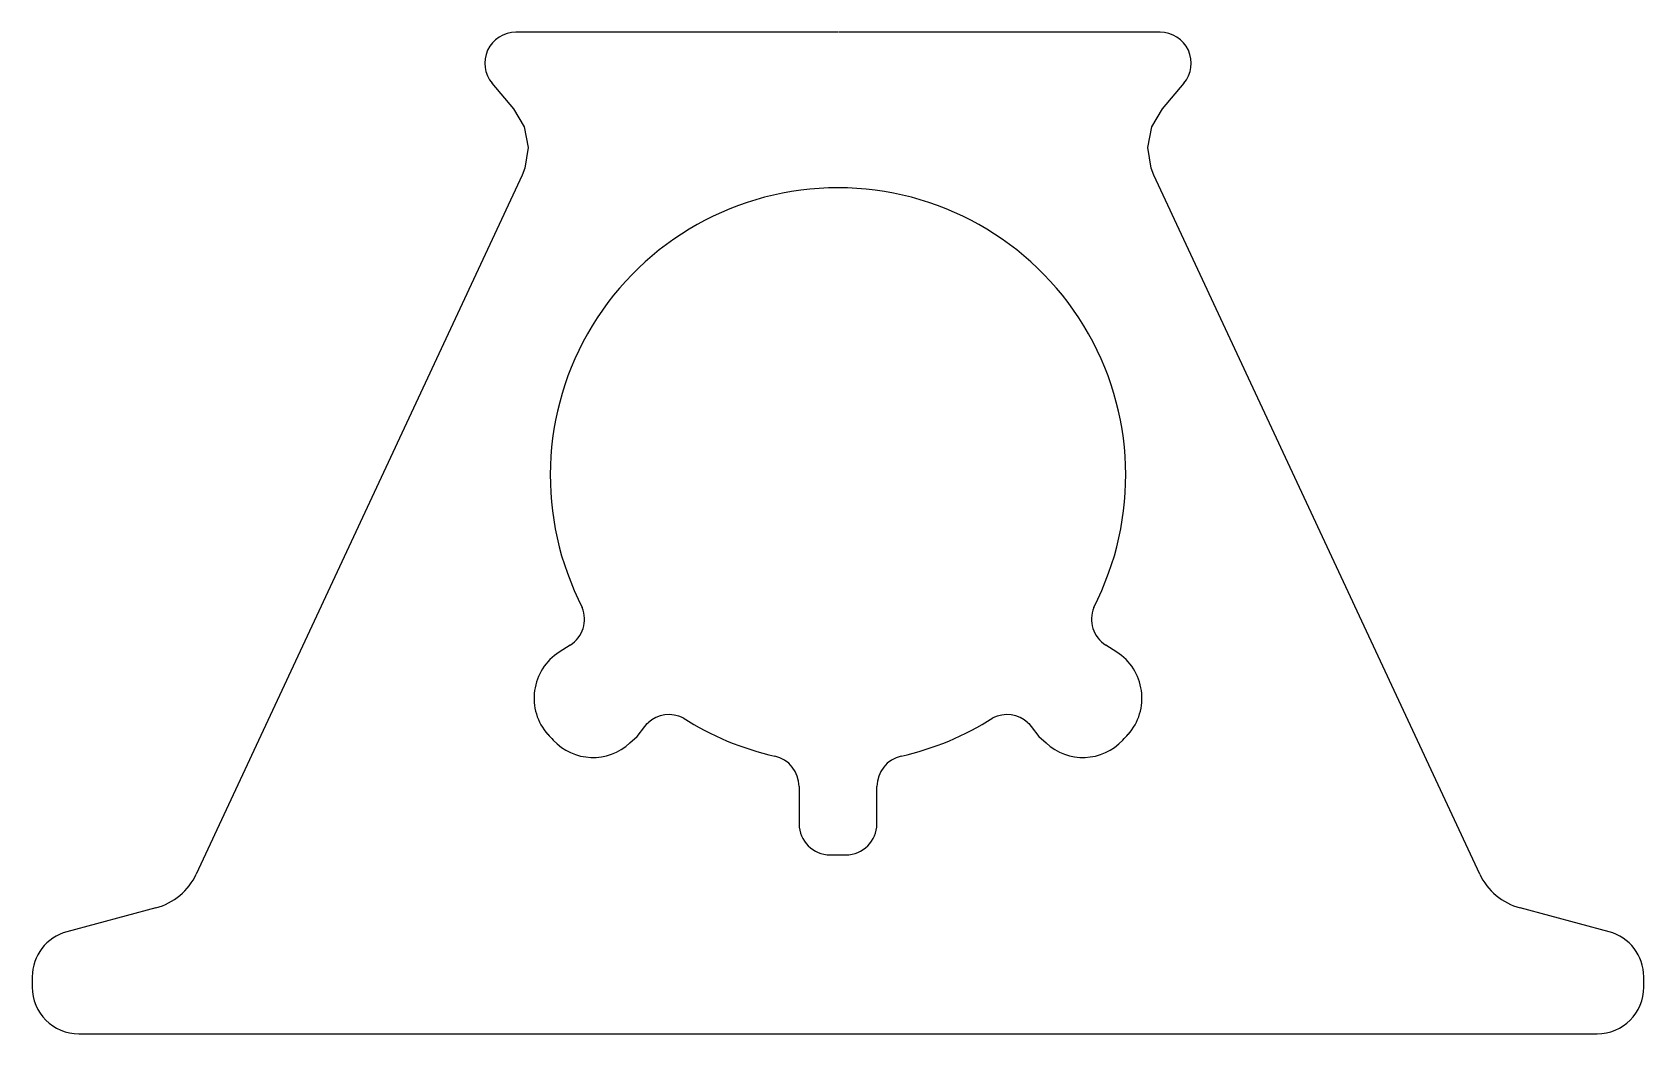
# Model space of a CAD drawing. Extents: x -101204.5 to -101152.7, y -6800.6 to -6768.4.
import ezdxf

# ---------------------------------------------------------------- set-up
doc = ezdxf.new("R2010")
doc.units = 0
doc.header["$LTSCALE"] = 0.5
doc.layers.get('0').update_dxf_attribs({"linetype": 'CONTINUOUS'})

msp = doc.modelspace()

# ---------------------------------------------------------------- linework, layer by layer
at = {"linetype": 'CONTINUOUS'}
for p, q in [((-101178.573, -6768.413), (-101188.925, -6768.413)), ((-101178.57, -6768.413), (-101178.573, -6768.413)), ((-101168.215, -6768.413), (-101178.549, -6768.413)), ((-101189.692, -6770.056), (-101189.001, -6770.878)), ((-101168.139, -6770.878), (-101167.448, -6770.056)), ((-101189.001, -6770.878), (-101188.662, -6771.458)), ((-101168.478, -6771.458), (-101168.139, -6770.878)), ((-101188.662, -6771.458), (-101188.534, -6772.117)), ((-101168.606, -6772.117), (-101168.478, -6771.458)), ((-101188.534, -6772.117), (-101188.631, -6772.782)), ((-101168.509, -6772.782), (-101168.606, -6772.117)), ((-101188.631, -6772.782), (-101188.721, -6773.009)), ((-101168.419, -6773.009), (-101168.509, -6772.782)), ((-101188.721, -6773.009), (-101199.198, -6795.478)), ((-101157.942, -6795.478), (-101168.419, -6773.009)), ((-101187.174, -6788.117), (-101187.531, -6788.345)), ((-101169.609, -6788.345), (-101169.963, -6788.119)), ((-101185.03, -6791.053), (-101184.783, -6790.731)), ((-101184.783, -6790.731), (-101184.702, -6790.638)), ((-101184.702, -6790.638), (-101184.677, -6790.62)), ((-101172.463, -6790.62), (-101172.438, -6790.638)), ((-101172.438, -6790.638), (-101172.357, -6790.731)), ((-101172.357, -6790.731), (-101172.11, -6791.053)), ((-101185.256, -6791.263), (-101185.03, -6791.053)), ((-101172.11, -6791.053), (-101171.884, -6791.263)), ((-101179.82, -6792.663), (-101179.82, -6793.863)), ((-101177.32, -6793.863), (-101177.32, -6792.663)), ((-101178.82, -6794.863), (-101178.57, -6794.863)), ((-101178.57, -6794.863), (-101178.32, -6794.863)), ((-101200.493, -6796.564), (-101203.358, -6797.332)), ((-101153.782, -6797.332), (-101156.647, -6796.564)), ((-101204.47, -6798.781), (-101204.47, -6799.113)), ((-101152.67, -6799.113), (-101152.67, -6798.781)), ((-101202.97, -6800.613), (-101178.552, -6800.613)), ((-101178.552, -6800.613), (-101154.17, -6800.613))]:
    msp.add_line(p, q, dxfattribs=at)
for centre, radius, start, end in [((-101188.925, -6769.413), 1, 90, 220), ((-101168.215, -6769.413), 1, 320, 90), ((-101178.57, -6782.663), 9.25, 90, 207.3161), ((-101178.57, -6782.663), 9.25, 332.6839, 90), ((-101187.718, -6787.277), 1, 302.9276, 21.6841), ((-101169.422, -6787.277), 1, 158.3159, 237.0724), ((-101186.591, -6789.821), 1.75, 122.5, 221.7455), ((-101170.549, -6789.821), 1.75, 318.2545, 57.5), ((-101183.997, -6791.353), 1, 63.3197, 132.8385), ((-101178.57, -6782.663), 9.25, 237.4423, 257.3199), ((-101178.57, -6782.663), 9.25, 282.6801, 302.5577), ((-101173.143, -6791.353), 1, 47.1615, 116.6803), ((-101178.57, -6782.663), 12.5, 221.7455, 222.8891), ((-101178.57, -6782.663), 12.5, 317.1109, 318.2545), ((-101186.446, -6789.979), 1.75, 222.8891, 312.8351), ((-101170.694, -6789.979), 1.75, 227.1649, 317.1109), ((-101180.82, -6792.663), 1, 0, 77.3199), ((-101176.32, -6792.663), 1, 102.6801, 180), ((-101178.82, -6793.863), 1, 180, 270), ((-101178.32, -6793.863), 1, 270, 0), ((-101201.011, -6794.633), 2, 285, 335), ((-101156.129, -6794.633), 2, 205, 255), ((-101202.97, -6798.781), 1.5, 105, 180), ((-101154.17, -6798.781), 1.5, 360, 75), ((-101202.97, -6799.113), 1.5, 180, 270), ((-101154.17, -6799.113), 1.5, 270, 0)]:
    msp.add_arc(centre, radius, start, end, dxfattribs=at)

doc.saveas('drawing.dxf')
